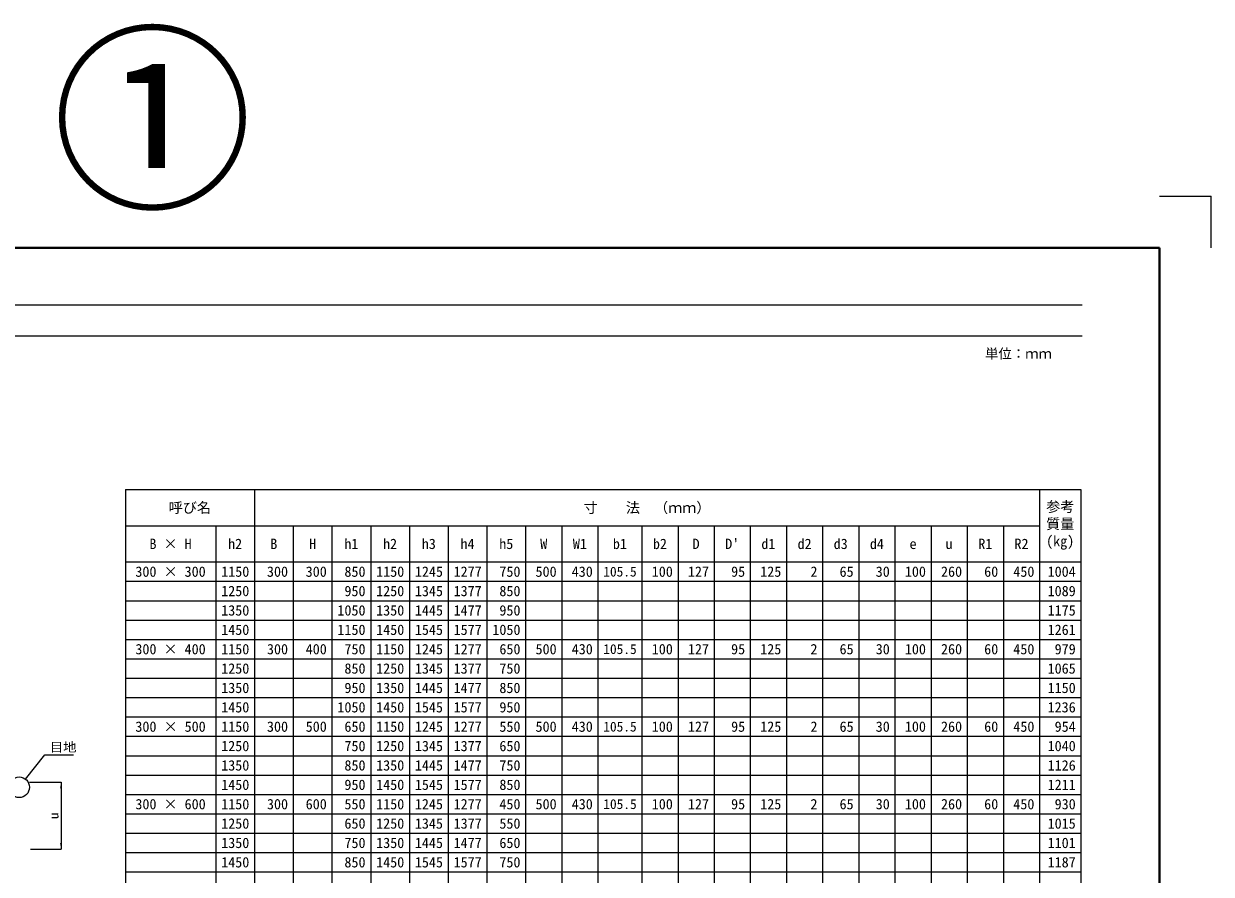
# Model space of a CAD drawing. Units: millimetres, scale not verified. Extents: x 64173 to 81200, y -117893 to -111285.
# Drawn here: x 67974 to 72573, y -114577 to -111285 of the extents above; entities that cross this region are included whole.
import ezdxf
from ezdxf.enums import TextEntityAlignment as Align

# ---------------------------------------------------------------- set-up
doc = ezdxf.new("R2010")
doc.units = ezdxf.units.MM
doc.header["$LTSCALE"] = 15
for name, color, linetype, lineweight in [('Defpoints_2', 8, 'Continuous', 0), ('図枠', 7, 'Continuous', 5), ('寸法線', 7, 'Continuous', 13), ('寸法表', 7, 'Continuous', 13), ('引出線', 4, 'Continuous', 13), ('補助線', 8, 'Continuous', 13)]:
    doc.layers.add(name, color=color, linetype=linetype, lineweight=lineweight)
doc.styles.add('ＭＳ ゴシック', font='')
doc.styles.add('ＭＳ 明朝', font='')
doc.styles.get('ＭＳ ゴシック').set_extended_font_data('MS Gothic')
doc.styles.get('ＭＳ 明朝').set_extended_font_data('MS Mincho')

# ---------------------------------------------------------------- blocks, each defined once
blk = doc.blocks.new('filled_arrow')
at = {"color": 0, "linetype": 'Continuous', "lineweight": -2}
blk.add_solid([(7.5, 1.25), (0, 0), (7.5, -1.25)], dxfattribs=at)

msp = doc.modelspace()

# ---------------------------------------------------------------- linework, layer by layer
at = {"layer": 'Defpoints_2', "color": 7, "lineweight": 13}
for p in [(72372.56, -111952.55), (72372.56, -111952.55), (72572.56, -112152.55), (72572.56, -112152.55)]:
    msp.add_line(p, (72572.56, -111952.55), dxfattribs=at)
at = {"layer": 'Defpoints_2'}
for p, q in [((68367.8, -113443.33), (68717.8, -113443.33)), ((68867.8, -113443.33), (69167.8, -113443.33)), ((69917.8, -113443.33), (71907.8, -113443.33)), ((68367.8, -113518.33), (68717.8, -113518.33)), ((68867.8, -113518.33), (69167.8, -113518.33)), ((69917.8, -113518.33), (71907.8, -113518.33)), ((68367.8, -113593.33), (68717.8, -113593.33)), ((68867.8, -113593.33), (69167.8, -113593.33)), ((69917.8, -113593.33), (71907.8, -113593.33)), ((68367.8, -113743.33), (68717.8, -113743.33)), ((68867.8, -113743.33), (69167.8, -113743.33)), ((69917.8, -113743.33), (71907.8, -113743.33)), ((68367.8, -113818.33), (68717.8, -113818.33)), ((68867.8, -113818.33), (69167.8, -113818.33)), ((69917.8, -113818.33), (71907.8, -113818.33)), ((68367.8, -113893.33), (68717.8, -113893.33)), ((68867.8, -113893.33), (69167.8, -113893.33)), ((69917.8, -113893.33), (71907.8, -113893.33)), ((68367.8, -114043.33), (68717.8, -114043.33)), ((68867.8, -114043.33), (69167.8, -114043.33)), ((69917.8, -114043.33), (71907.8, -114043.33)), ((68367.8, -114118.33), (68717.8, -114118.33)), ((68867.8, -114118.33), (69167.8, -114118.33)), ((69917.8, -114118.33), (71907.8, -114118.33)), ((68367.8, -114193.33), (68717.8, -114193.33)), ((68867.8, -114193.33), (69167.8, -114193.33)), ((69917.8, -114193.33), (71907.8, -114193.33)), ((68367.8, -114343.33), (68717.8, -114343.33)), ((68867.8, -114343.33), (69167.8, -114343.33)), ((69917.8, -114343.33), (71907.8, -114343.33)), ((68367.8, -114418.33), (68717.8, -114418.33)), ((68867.8, -114418.33), (69167.8, -114418.33)), ((69917.8, -114418.33), (71907.8, -114418.33)), ((68367.8, -114493.33), (68717.8, -114493.33)), ((68867.8, -114493.33), (69167.8, -114493.33)), ((69917.8, -114493.33), (71907.8, -114493.33))]:
    msp.add_line(p, q, dxfattribs=at)
at = {"layer": '図枠', "lineweight": 40}
for p in [(64572.56, -112152.55), (64572.56, -112152.55), (72372.56, -117692.55), (72372.56, -117692.55)]:
    msp.add_line(p, (72372.56, -112152.55), dxfattribs=at)
at = {"layer": '図枠', "lineweight": 13}
for p, q in [((64872.56, -112372.55), (72072.56, -112372.55)), ((64872.56, -112492.55), (72072.56, -112492.55))]:
    msp.add_line(p, q, dxfattribs=at)
at = {"layer": '寸法線'}
for p, q in [((67996.54, -114220.57), (68118.95, -114220.57)), ((68118.95, -114220.57), (68118.95, -114480.57)), ((68001.04, -114480.57), (68118.95, -114480.57))]:
    msp.add_line(p, q, dxfattribs=at)
at = {"layer": '寸法表'}
for p, q in [((68367.8, -113088.33), (72067.8, -113088.33)), ((68367.8, -113088.33), (68367.8, -115693.33)), ((68867.8, -113088.33), (68867.8, -115693.33)), ((71907.8, -113088.33), (71907.8, -115693.33)), ((72067.8, -113088.33), (72067.8, -115693.33)), ((68367.8, -113228.33), (71907.8, -113228.33)), ((68717.8, -113228.33), (68717.8, -115693.33)), ((69017.8, -113228.33), (69017.8, -115693.33)), ((69167.8, -113228.33), (69167.8, -115693.33)), ((69317.8, -113228.33), (69317.8, -115693.33)), ((69467.8, -113228.33), (69467.8, -115693.33)), ((69617.8, -113228.33), (69617.8, -115693.33)), ((69767.8, -113228.33), (69767.8, -115693.33)), ((69917.8, -113228.33), (69917.8, -115693.33)), ((70057.8, -113228.33), (70057.8, -115693.33)), ((70197.8, -113228.33), (70197.8, -115693.33)), ((70367.8, -113228.33), (70367.8, -115693.33)), ((70507.8, -113228.33), (70507.8, -115693.33)), ((70647.8, -113228.33), (70647.8, -115693.33)), ((70787.8, -113228.33), (70787.8, -115693.33)), ((70927.8, -113228.33), (70927.8, -115693.33)), ((71067.8, -113228.33), (71067.8, -115693.33)), ((71207.8, -113228.33), (71207.8, -115693.33)), ((71347.8, -113228.33), (71347.8, -115693.33)), ((71487.8, -113228.33), (71487.8, -115693.33)), ((71627.8, -113228.33), (71627.8, -115693.33)), ((71767.8, -113228.33), (71767.8, -115693.33)), ((68367.8, -113368.33), (72067.8, -113368.33)), ((68717.8, -113443.33), (68867.8, -113443.33)), ((69167.8, -113443.33), (69917.8, -113443.33)), ((71907.8, -113443.33), (72067.8, -113443.33)), ((68717.8, -113518.33), (68867.8, -113518.33)), ((69167.8, -113518.33), (69917.8, -113518.33)), ((71907.8, -113518.33), (72067.8, -113518.33)), ((68717.8, -113593.33), (68867.8, -113593.33)), ((69167.8, -113593.33), (69917.8, -113593.33)), ((71907.8, -113593.33), (72067.8, -113593.33)), ((68367.8, -113668.33), (72067.8, -113668.33)), ((68717.8, -113743.33), (68867.8, -113743.33)), ((69167.8, -113743.33), (69917.8, -113743.33)), ((71907.8, -113743.33), (72067.8, -113743.33)), ((68717.8, -113818.33), (68867.8, -113818.33)), ((69167.8, -113818.33), (69917.8, -113818.33)), ((71907.8, -113818.33), (72067.8, -113818.33)), ((68717.8, -113893.33), (68867.8, -113893.33)), ((69167.8, -113893.33), (69917.8, -113893.33)), ((71907.8, -113893.33), (72067.8, -113893.33)), ((68367.8, -113968.33), (72067.8, -113968.33)), ((68717.8, -114043.33), (68867.8, -114043.33)), ((69167.8, -114043.33), (69917.8, -114043.33)), ((71907.8, -114043.33), (72067.8, -114043.33)), ((68717.8, -114118.33), (68867.8, -114118.33)), ((69167.8, -114118.33), (69917.8, -114118.33)), ((71907.8, -114118.33), (72067.8, -114118.33)), ((68717.8, -114193.33), (68867.8, -114193.33)), ((69167.8, -114193.33), (69917.8, -114193.33)), ((71907.8, -114193.33), (72067.8, -114193.33)), ((68367.8, -114268.33), (72067.8, -114268.33)), ((68717.8, -114343.33), (68867.8, -114343.33)), ((69167.8, -114343.33), (69917.8, -114343.33)), ((71907.8, -114343.33), (72067.8, -114343.33)), ((68717.8, -114418.33), (68867.8, -114418.33)), ((69167.8, -114418.33), (69917.8, -114418.33)), ((71907.8, -114418.33), (72067.8, -114418.33)), ((68717.8, -114493.33), (68867.8, -114493.33)), ((69167.8, -114493.33), (69917.8, -114493.33)), ((71907.8, -114493.33), (72067.8, -114493.33)), ((68367.8, -114568.33), (72067.8, -114568.33))]:
    msp.add_line(p, q, dxfattribs=at)
at = {"layer": '引出線'}
msp.add_lwpolyline([(67981.36, -114209.2), (68055.56, -114115.38), (68166.49, -114115.38)], dxfattribs=at)
msp.add_circle((67956.54, -114240.57), 40, dxfattribs=at)

# ---------------------------------------------------------------- block references
at = {"layer": '寸法線', "xscale": 3.2, "yscale": 3.2}
for p, rotation in [((68118.95, -114220.57), 270), ((68118.95, -114480.57), 90)]:
    msp.add_blockref('filled_arrow', p, dxfattribs=dict(at, rotation=rotation))
at = {"layer": '引出線', "xscale": 0.133, "yscale": 0.133, "rotation": 51.7}
msp.add_blockref('filled_arrow', (67981.36, -114209.2), dxfattribs=at)

# ---------------------------------------------------------------- texts
at = {"layer": '図枠', "style": 'ＭＳ ゴシック'}
msp.add_text('単位：ｍｍ', height=37.98, dxfattribs=at).set_placement((71826.29, -112561.88), align=Align.MIDDLE_CENTER)
at = {"layer": '寸法線', "style": 'ＭＳ 明朝', "width": 1.05}
msp.add_text('u', height=36.03, rotation=90, dxfattribs=at).set_placement((68090.95, -114350.57), align=Align.MIDDLE_CENTER)
at = {"layer": '寸法表', "style": 'ＭＳ 明朝'}
for s, p in [('呼び名', (68617.8, -113158.33)), ('寸\u3000\u3000法\u3000（ｍｍ）', (70387.8, -113158.33)), ('B × H', (68542.8, -113298.33)), ('h2', (68792.8, -113298.33)), ('B', (68942.8, -113298.33)), ('H', (69092.8, -113298.33)), ('h1', (69242.8, -113298.33)), ('h2', (69392.8, -113298.33)), ('h3', (69542.8, -113298.33)), ('h4', (69692.8, -113298.33)), ('h5', (69842.8, -113298.33)), ('W', (69987.8, -113298.33)), ('W1', (70127.8, -113298.33)), ('b1', (70282.8, -113298.33)), ('b2', (70437.8, -113298.33)), ('D', (70577.8, -113298.33)), ("D'", (70717.8, -113298.33)), ('d1', (70857.8, -113298.33)), ('d2', (70997.8, -113298.33)), ('d3', (71137.8, -113298.33)), ('d4', (71277.8, -113298.33)), ('e', (71417.8, -113298.33)), ('u', (71557.8, -113298.33)), ('R1', (71697.8, -113298.33)), ('R2', (71837.8, -113298.33)), ('300 × 300', (68542.8, -113405.83)), ('300 × 400', (68542.8, -113705.83)), ('300 × 500', (68542.8, -114005.83)), ('300 × 600', (68542.8, -114305.83))]:
    msp.add_text(s, height=40.03, dxfattribs=at).set_placement(p, align=Align.MIDDLE_CENTER)
for s, p in [('参考', (71933.2, -113134.37)), ('質量', (71933.2, -113201.03)), ('(kg)', (71933.2, -113267.7))]:
    msp.add_text(s, height=40.03, dxfattribs=at).set_placement(p, align=Align.TOP_LEFT)
for s, height, p in [('1150', 40.03, (68847.8, -113405.83)), ('300', 40.03, (68997.8, -113405.83)), ('300', 40.03, (69147.8, -113405.83)), ('850', 40.03, (69297.8, -113405.83)), ('1150', 40.03, (69447.8, -113405.83)), ('1245', 40.03, (69597.8, -113405.83)), ('1277', 40.03, (69747.8, -113405.83)), ('750', 40.03, (69897.8, -113405.83)), ('500', 40.03, (70037.8, -113405.83)), ('430', 40.03, (70177.8, -113405.83)), ('105.5', 38.03, (70347.8, -113405.83)), ('100', 40.03, (70487.8, -113405.83)), ('127', 40.03, (70627.8, -113405.83)), ('95', 40.03, (70767.8, -113405.83)), ('125', 40.03, (70907.8, -113405.83)), ('2', 40.03, (71047.8, -113405.83)), ('65', 40.03, (71187.8, -113405.83)), ('30', 40.03, (71327.8, -113405.83)), ('100', 40.03, (71467.8, -113405.83)), ('260', 40.03, (71607.8, -113405.83)), ('60', 40.03, (71747.8, -113405.83)), ('450', 40.03, (71887.8, -113405.83)), ('1004', 40.03, (72047.8, -113405.83)), ('1250', 40.03, (68847.8, -113480.83)), ('950', 40.03, (69297.8, -113480.83)), ('1250', 40.03, (69447.8, -113480.83)), ('1345', 40.03, (69597.8, -113480.83)), ('1377', 40.03, (69747.8, -113480.83)), ('850', 40.03, (69897.8, -113480.83)), ('1089', 40.03, (72047.8, -113480.83)), ('1350', 40.03, (68847.8, -113555.83)), ('1050', 40.03, (69297.8, -113555.83)), ('1350', 40.03, (69447.8, -113555.83)), ('1445', 40.03, (69597.8, -113555.83)), ('1477', 40.03, (69747.8, -113555.83)), ('950', 40.03, (69897.8, -113555.83)), ('1175', 40.03, (72047.8, -113555.83)), ('1450', 40.03, (68847.8, -113630.83)), ('1150', 40.03, (69297.8, -113630.83)), ('1450', 40.03, (69447.8, -113630.83)), ('1545', 40.03, (69597.8, -113630.83)), ('1577', 40.03, (69747.8, -113630.83)), ('1050', 40.03, (69897.8, -113630.83)), ('1261', 40.03, (72047.8, -113630.83)), ('1150', 40.03, (68847.8, -113705.83)), ('300', 40.03, (68997.8, -113705.83)), ('400', 40.03, (69147.8, -113705.83)), ('750', 40.03, (69297.8, -113705.83)), ('1150', 40.03, (69447.8, -113705.83)), ('1245', 40.03, (69597.8, -113705.83)), ('1277', 40.03, (69747.8, -113705.83)), ('650', 40.03, (69897.8, -113705.83)), ('500', 40.03, (70037.8, -113705.83)), ('430', 40.03, (70177.8, -113705.83)), ('105.5', 38.03, (70347.8, -113705.83)), ('100', 40.03, (70487.8, -113705.83)), ('127', 40.03, (70627.8, -113705.83)), ('95', 40.03, (70767.8, -113705.83)), ('125', 40.03, (70907.8, -113705.83)), ('2', 40.03, (71047.8, -113705.83)), ('65', 40.03, (71187.8, -113705.83)), ('30', 40.03, (71327.8, -113705.83)), ('100', 40.03, (71467.8, -113705.83)), ('260', 40.03, (71607.8, -113705.83)), ('60', 40.03, (71747.8, -113705.83)), ('450', 40.03, (71887.8, -113705.83)), ('979', 40.03, (72047.8, -113705.83)), ('1250', 40.03, (68847.8, -113780.83)), ('850', 40.03, (69297.8, -113780.83)), ('1250', 40.03, (69447.8, -113780.83)), ('1345', 40.03, (69597.8, -113780.83)), ('1377', 40.03, (69747.8, -113780.83)), ('750', 40.03, (69897.8, -113780.83)), ('1065', 40.03, (72047.8, -113780.83)), ('1350', 40.03, (68847.8, -113855.83)), ('950', 40.03, (69297.8, -113855.83)), ('1350', 40.03, (69447.8, -113855.83)), ('1445', 40.03, (69597.8, -113855.83)), ('1477', 40.03, (69747.8, -113855.83)), ('850', 40.03, (69897.8, -113855.83)), ('1150', 40.03, (72047.8, -113855.83)), ('1450', 40.03, (68847.8, -113930.83)), ('1050', 40.03, (69297.8, -113930.83)), ('1450', 40.03, (69447.8, -113930.83)), ('1545', 40.03, (69597.8, -113930.83)), ('1577', 40.03, (69747.8, -113930.83)), ('950', 40.03, (69897.8, -113930.83)), ('1236', 40.03, (72047.8, -113930.83)), ('1150', 40.03, (68847.8, -114005.83)), ('300', 40.03, (68997.8, -114005.83)), ('500', 40.03, (69147.8, -114005.83)), ('650', 40.03, (69297.8, -114005.83)), ('1150', 40.03, (69447.8, -114005.83)), ('1245', 40.03, (69597.8, -114005.83)), ('1277', 40.03, (69747.8, -114005.83)), ('550', 40.03, (69897.8, -114005.83)), ('500', 40.03, (70037.8, -114005.83)), ('430', 40.03, (70177.8, -114005.83)), ('105.5', 38.03, (70347.8, -114005.83)), ('100', 40.03, (70487.8, -114005.83)), ('127', 40.03, (70627.8, -114005.83)), ('95', 40.03, (70767.8, -114005.83)), ('125', 40.03, (70907.8, -114005.83)), ('2', 40.03, (71047.8, -114005.83)), ('65', 40.03, (71187.8, -114005.83)), ('30', 40.03, (71327.8, -114005.83)), ('100', 40.03, (71467.8, -114005.83)), ('260', 40.03, (71607.8, -114005.83)), ('60', 40.03, (71747.8, -114005.83)), ('450', 40.03, (71887.8, -114005.83)), ('954', 40.03, (72047.8, -114005.83)), ('1250', 40.03, (68847.8, -114080.83)), ('750', 40.03, (69297.8, -114080.83)), ('1250', 40.03, (69447.8, -114080.83)), ('1345', 40.03, (69597.8, -114080.83)), ('1377', 40.03, (69747.8, -114080.83)), ('650', 40.03, (69897.8, -114080.83)), ('1040', 40.03, (72047.8, -114080.83)), ('1350', 40.03, (68847.8, -114155.83)), ('850', 40.03, (69297.8, -114155.83)), ('1350', 40.03, (69447.8, -114155.83)), ('1445', 40.03, (69597.8, -114155.83)), ('1477', 40.03, (69747.8, -114155.83)), ('750', 40.03, (69897.8, -114155.83)), ('1126', 40.03, (72047.8, -114155.83)), ('1450', 40.03, (68847.8, -114230.83)), ('950', 40.03, (69297.8, -114230.83)), ('1450', 40.03, (69447.8, -114230.83)), ('1545', 40.03, (69597.8, -114230.83)), ('1577', 40.03, (69747.8, -114230.83)), ('850', 40.03, (69897.8, -114230.83)), ('1211', 40.03, (72047.8, -114230.83)), ('1150', 40.03, (68847.8, -114305.83)), ('300', 40.03, (68997.8, -114305.83)), ('600', 40.03, (69147.8, -114305.83)), ('550', 40.03, (69297.8, -114305.83)), ('1150', 40.03, (69447.8, -114305.83)), ('1245', 40.03, (69597.8, -114305.83)), ('1277', 40.03, (69747.8, -114305.83)), ('450', 40.03, (69897.8, -114305.83)), ('500', 40.03, (70037.8, -114305.83)), ('430', 40.03, (70177.8, -114305.83)), ('105.5', 38.03, (70347.8, -114305.83)), ('100', 40.03, (70487.8, -114305.83)), ('127', 40.03, (70627.8, -114305.83)), ('95', 40.03, (70767.8, -114305.83)), ('125', 40.03, (70907.8, -114305.83)), ('2', 40.03, (71047.8, -114305.83)), ('65', 40.03, (71187.8, -114305.83)), ('30', 40.03, (71327.8, -114305.83)), ('100', 40.03, (71467.8, -114305.83)), ('260', 40.03, (71607.8, -114305.83)), ('60', 40.03, (71747.8, -114305.83)), ('450', 40.03, (71887.8, -114305.83)), ('930', 40.03, (72047.8, -114305.83)), ('1250', 40.03, (68847.8, -114380.83)), ('650', 40.03, (69297.8, -114380.83)), ('1250', 40.03, (69447.8, -114380.83)), ('1345', 40.03, (69597.8, -114380.83)), ('1377', 40.03, (69747.8, -114380.83)), ('550', 40.03, (69897.8, -114380.83)), ('1015', 40.03, (72047.8, -114380.83)), ('1350', 40.03, (68847.8, -114455.83)), ('750', 40.03, (69297.8, -114455.83)), ('1350', 40.03, (69447.8, -114455.83)), ('1445', 40.03, (69597.8, -114455.83)), ('1477', 40.03, (69747.8, -114455.83)), ('650', 40.03, (69897.8, -114455.83)), ('1101', 40.03, (72047.8, -114455.83)), ('1450', 40.03, (68847.8, -114530.83)), ('850', 40.03, (69297.8, -114530.83)), ('1450', 40.03, (69447.8, -114530.83)), ('1545', 40.03, (69597.8, -114530.83)), ('1577', 40.03, (69747.8, -114530.83)), ('750', 40.03, (69897.8, -114530.83)), ('1187', 40.03, (72047.8, -114530.83))]:
    msp.add_text(s, height=height, dxfattribs=at).set_placement(p, align=Align.MIDDLE_RIGHT)
at = {"layer": '引出線', "style": 'ＭＳ 明朝', "width": 1.05}
msp.add_text('目地', height=36.03, dxfattribs=at).set_placement((68075.56, -114067.04), align=Align.TOP_LEFT)
at = {"layer": '補助線', "color": 2, "style": 'ＭＳ ゴシック'}
msp.add_text('①', height=569.6, dxfattribs=at).set_placement((68472.56, -111657.51), align=Align.MIDDLE_CENTER)

doc.saveas('drawing.dxf')
